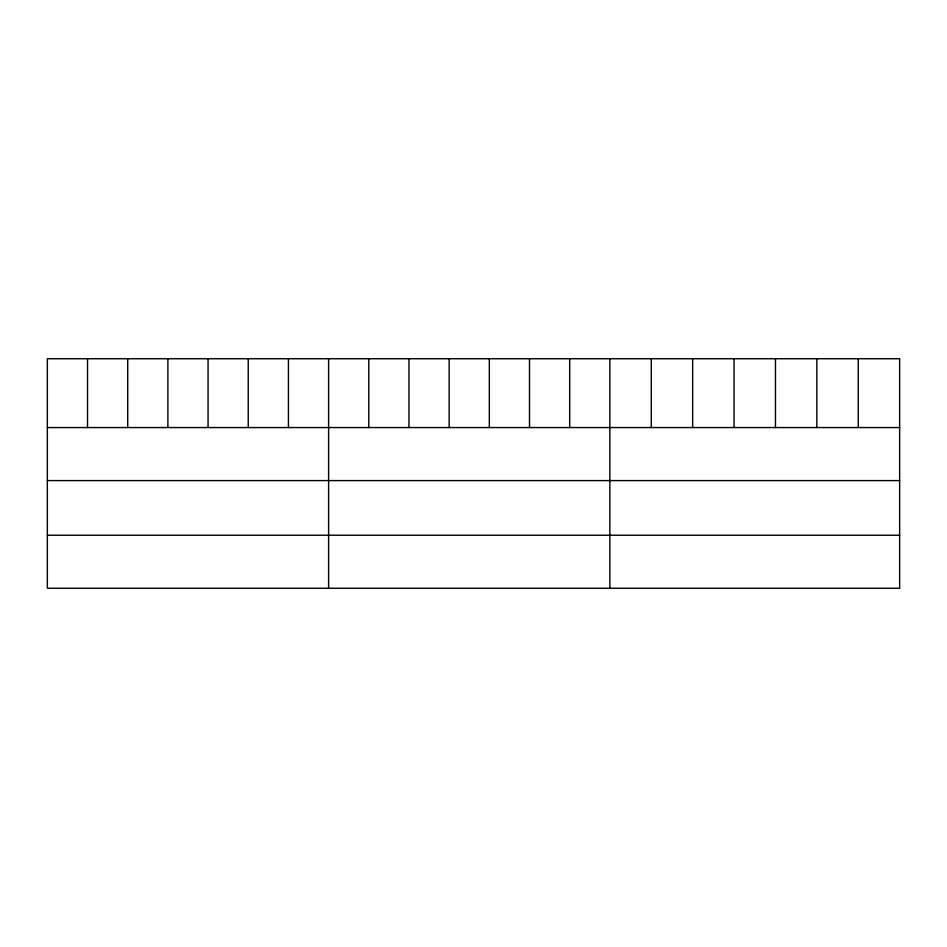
<?xml version="1.0" encoding="UTF-8"?>
<svg xmlns="http://www.w3.org/2000/svg" width="947" height="947" viewBox="0 0 947 947"><rect width="100%" height="100%" fill="white"/><g stroke="black" fill="none" stroke-linecap="round" stroke-linejoin="round"><path stroke-width="1.42" d="M899.65 427.559L899.65 588.265L47.35 588.265L47.35 358.735L899.65 358.735L899.65 427.559L47.35 427.559M47.35 480.591L899.65 480.591M47.35 535.233L899.65 535.233M858.254 358.735L858.254 427.559M816.859 358.735L816.859 427.559M775.463 358.735L775.463 427.559M734.055 358.735L734.055 427.559M692.659 358.735L692.659 427.559M651.264 358.735L651.264 427.559M609.868 358.735L609.868 588.265M569.692 358.735L569.692 427.559M529.503 358.735L529.503 427.559M489.327 358.735L489.327 427.559M449.15 358.735L449.15 427.559M408.974 358.735L408.974 427.559M368.785 358.735L368.785 427.559M328.609 358.735L328.609 588.265M288.433 358.735L288.433 427.559M248.244 358.735L248.244 427.559M208.068 358.735L208.068 427.559M167.891 358.735L167.891 427.559M127.715 358.735L127.715 427.559M87.526 358.735L87.526 427.559"/></g></svg>
